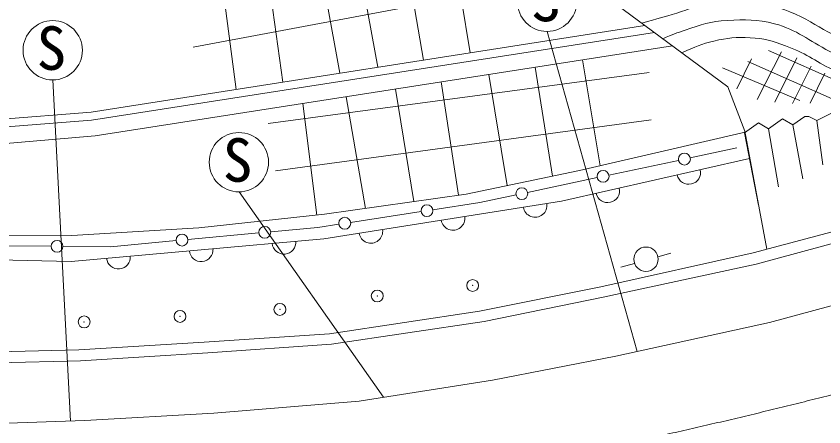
# Model space of a CAD drawing. Units: millimetres, scale not verified. Extents: x 40000 to 680000, y 20000 to 380000.
# Drawn here: x 123574 to 157589, y 281031 to 298340 of the extents above; entities that cross this region are included whole.
import ezdxf
from ezdxf.enums import TextEntityAlignment as Align

# ---------------------------------------------------------------- set-up
doc = ezdxf.new("R2010")
doc.units = ezdxf.units.MM
doc.header["$LTSCALE"] = 1000
doc.header["$PDMODE"] = 32
doc.header["$PDSIZE"] = 500
doc.linetypes.add('CHAIN', pattern=[18.5, 12, -1.5, 3.5, -1.5])
doc.layers.add('M-BGD', color=7, linetype='Continuous', lineweight=13)
doc.layers.add('M-BMK', color=2, linetype='CHAIN', lineweight=13)
doc.styles.add('ＭＳ ゴシック', font='')
doc.styles.get('ＭＳ ゴシック').set_extended_font_data('MS Gothic')

msp = doc.modelspace()

# ---------------------------------------------------------------- linework, layer by layer
at = {"layer": 'M-BGD'}
for p, q in [((135233, 306830), (137206, 295936)), ((133302, 306454), (134799, 295559)), ((131398, 306083), (132844, 295254)), ((153550, 295358), (143971, 302445)), ((141823, 302059), (142701, 296794)), ((139846, 301703), (140729, 296486)), ((137859, 301345), (138805, 296186)), ((143199, 299320), (131022, 297028)), ((150055, 297944), (126734, 294299)), ((150454, 297649), (126750, 293953)), ((145940, 297697), (149732, 284207)), ((151215, 297085), (126903, 293296)), ((154786, 294826), (155811, 296841)), ((155252, 296888), (159234, 295121)), ((147428, 296495), (148164, 292033)), ((153926, 295274), (154543, 296545)), ((154392, 296435), (158070, 294799)), ((155528, 294720), (156447, 296580)), ((150228, 295961), (134182, 293816)), ((145434, 296184), (146167, 291597)), ((153318, 296159), (156584, 294785)), ((156269, 294657), (157057, 296237)), ((157017, 294670), (157634, 295941)), ((125122, 295651), (125858, 281277)), ((143480, 295880), (144258, 291200)), ((139545, 295266), (140327, 290526)), ((141477, 295568), (142205, 290795)), ((154265, 293486), (153550, 295358)), ((137466, 294942), (138287, 290235)), ((135654, 294660), (136240, 289954)), ((126734, 294299), (119626, 293724)), ((157972, 294273), (157295, 293935)), ((126750, 293953), (119658, 293401)), ((134497, 291818), (150312, 293963)), ((155855, 294019), (155263, 293596)), ((156279, 293765), (155855, 294019)), ((156787, 294104), (156279, 293765)), ((156956, 294104), (156787, 294104)), ((157295, 293935), (156956, 294104)), ((157295, 293935), (157549, 292072)), ((154839, 293850), (154247, 293427)), ((155263, 293596), (154839, 293850)), ((155263, 293596), (155686, 291141)), ((156279, 293765), (156702, 291479)), ((126903, 293296), (119690, 292665)), ((154272, 293445), (147303, 291834)), ((154247, 293427), (154839, 290379)), ((155184, 288516), (154265, 293486)), ((153918, 292783), (151962, 292367)), ((146536, 290538), (154459, 292337)), ((151473, 292263), (148538, 291638)), ((147303, 291834), (142524, 290840)), ((148049, 291534), (145115, 290910)), ((132963, 290935), (139044, 282279)), ((142524, 290840), (136562, 289988)), ((136537, 288961), (146536, 290538)), ((144626, 290806), (143098, 290480)), ((143098, 290480), (141121, 290178)), ((136562, 289988), (131263, 289421)), ((140627, 290103), (137661, 289650)), ((137167, 289574), (136284, 289439)), ((154610, 288362), (159783, 289750)), ((125916, 289089), (120332, 289137)), ((131263, 289421), (125916, 289089)), ((133795, 289206), (130808, 288925)), ((136284, 289439), (134293, 289253)), ((154737, 287884), (159910, 289293)), ((125889, 288005), (136537, 288961)), ((130311, 288879), (127546, 288619)), ((125046, 288642), (122047, 288668)), ((127546, 288619), (125546, 288637)), ((117561, 288194), (125889, 288005)), ((148196, 286932), (154610, 288362)), ((150601, 288196), (151149, 288348)), ((148302, 286496), (154737, 287884)), ((149040, 287762), (149615, 287922)), ((143086, 285902), (148196, 286932)), ((160759, 286912), (155302, 285430)), ((143283, 285465), (148302, 286496)), ((136777, 284955), (143086, 285902)), ((136861, 284512), (143283, 285465)), ((155302, 285430), (148835, 284010)), ((131498, 284598), (136777, 284955)), ((126220, 284282), (131498, 284598)), ((131646, 284154), (136861, 284512)), ((120415, 284135), (126220, 284282)), ((126283, 283807), (131646, 284154)), ((120416, 283681), (126283, 283807)), ((148835, 284010), (143630, 283001)), ((143630, 283001), (138015, 282117)), ((138015, 282117), (131895, 281613)), ((131895, 281613), (126470, 281297)), ((126470, 281297), (120602, 281108))]:
    msp.add_line(p, q, dxfattribs=at)
for centre, radius in [((145931, 298947), 1250), ((125113, 296901), 1250), ((132954, 292185), 1250), ((151717, 292315), 250), ((148294, 291586), 250), ((144870, 290858), 250), ((140874, 290141), 250), ((137414, 289612), 250), ((134044, 289229), 250), ((130559, 288902), 250), ((125296, 288639), 250), ((150098, 288096), 513)]:
    msp.add_circle(centre, radius, dxfattribs=at)
for centre, start, end in [((151900, 291756), 192.7934, 12.7934), ((148487, 290981), 192.7934, 12.7934), ((145427, 290363), 188.9633, 8.9633), ((141969, 289818), 188.9633, 8.9633), ((138512, 289272), 188.9633, 8.9633), ((134852, 288810), 185.1318, 5.1318), ((131366, 288496), 185.1318, 5.1318), ((127881, 288183), 185.1318, 5.1318)]:
    msp.add_arc(centre, 500, start, end, dxfattribs=at)
for points, knots in [([(176599, 302232), (176291, 302465), (176156, 302539), (175843, 302681), (175299, 302927), (174934, 302912), (174338, 302952), (173616, 303000), (173205, 302897), (172497, 302746), (171581, 302551), (171051, 302435), (170212, 302020), (169532, 301684), (169155, 301466), (168571, 300982), (167751, 300303), (167431, 299769), (166623, 299075), (166149, 298669), (165880, 298425), (165319, 298150), (164617, 297807), (164155, 297772), (163384, 297645), (162517, 297503), (162016, 297382), (161141, 297463), (160297, 297542), (159813, 297679), (159052, 298052), (158324, 298409), (158040, 298818), (157341, 299230), (156827, 299533), (156570, 299827), (155981, 299931), (155074, 300090), (154543, 299907), (153626, 299819), (152867, 299746), (152438, 299708), (151691, 299552), (151040, 299416), (150712, 299202), (150065, 299047), (149606, 298938), (149442, 298905), (148880, 298813)], [0, 0, 0, 0, 1, 1, 1, 2, 2, 2, 3, 3, 3, 4, 4, 4, 5, 5, 5, 6, 6, 6, 7, 7, 7, 8, 8, 8, 9, 9, 9, 10, 10, 10, 11, 11, 11, 12, 12, 12, 13, 13, 13, 14, 14, 14, 15, 15, 15, 16, 16, 16, 16]), ([(149920, 298044), (150636, 298244), (150822, 298296), (151397, 298468), (151961, 298637), (152254, 298826), (152836, 298917), (153533, 299025), (153943, 299028), (154640, 298926), (155347, 298822), (155738, 298697), (156397, 298421), (157059, 298145), (157362, 297849), (158014, 297552), (158872, 297162), (159353, 296918), (160267, 296692), (161088, 296489), (161570, 296433), (162417, 296421), (163118, 296411), (163518, 296467), (164202, 296627), (164816, 296770), (165159, 296883), (165725, 297159), (166496, 297535), (166905, 297801), (167592, 298314), (168194, 298763), (168489, 299069), (169043, 299576), (169575, 300061), (169797, 300419), (170368, 300858), (170862, 301238), (171154, 301455), (171735, 301678), (172359, 301918), (172771, 301824), (173439, 301826), (173748, 301826), (173923, 301803), (174226, 301742), (174652, 301655), (174812, 301563), (175266, 301347)], [0, 0, 0, 0, 1, 1, 1, 2, 2, 2, 3, 3, 3, 4, 4, 4, 5, 5, 5, 6, 6, 6, 7, 7, 7, 8, 8, 8, 9, 9, 9, 10, 10, 10, 11, 11, 11, 12, 12, 12, 13, 13, 13, 14, 14, 14, 15, 15, 15, 16, 16, 16, 16]), ([(163319, 295370), (162377, 295402), (162080, 295404), (161299, 295537), (160627, 295651), (160240, 295704), (159603, 295943), (158876, 296217), (158529, 296503), (157836, 296855), (156930, 297315), (156492, 297760), (155509, 298018), (154755, 298217), (154297, 298192), (153518, 298159), (152811, 298128), (152423, 297978), (151752, 297752), (151376, 297626), (151239, 297578), (150806, 297388)], [0, 0, 0, 0, 1, 1, 1, 2, 2, 2, 3, 3, 3, 4, 4, 4, 5, 5, 5, 6, 6, 6, 7, 7, 7, 7]), ([(151615, 296790), (152199, 297065), (152413, 297161), (152957, 297289), (153541, 297427), (153887, 297456), (154485, 297430), (155080, 297403), (155410, 297291), (155972, 297093), (156794, 296803), (157177, 296463), (157962, 296084), (158620, 295766), (158999, 295612), (159659, 295299), (160252, 295017), (160440, 294925), (161172, 294565)], [0, 0, 0, 0, 1, 1, 1, 2, 2, 2, 3, 3, 3, 4, 4, 4, 5, 5, 5, 6, 6, 6, 6])]:
    msp.add_open_spline(points, degree=3, knots=knots, dxfattribs=at)
for p in [(142799, 286989), (138782, 286548), (134681, 285980), (130475, 285685), (126438, 285454)]:
    msp.add_point(p, dxfattribs=at)
at = {"layer": 'M-BMK'}
msp.add_arc((95950, 525489), 250881, 282.14551, 289.23906, dxfattribs=at)

# ---------------------------------------------------------------- texts
at = {"layer": 'M-BGD', "style": 'ＭＳ ゴシック'}
for p in [(145252, 297574), (124434, 295527), (132275, 290811)]:
    msp.add_text('S', height=1833, dxfattribs=at).set_placement(p, align=Align.BOTTOM_LEFT)

doc.saveas('drawing.dxf')
